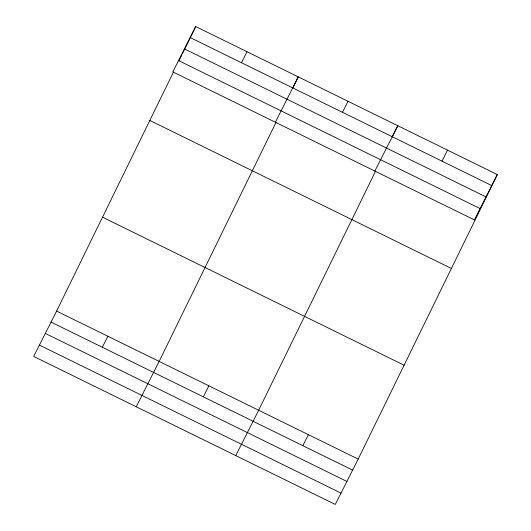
<?xml version="1.0" encoding="UTF-8"?>
<svg xmlns="http://www.w3.org/2000/svg" width="531" height="531" viewBox="0 0 531 531"><rect width="100%" height="100%" fill="white"/><g stroke="black" fill="none" stroke-linecap="round" stroke-linejoin="round"><path stroke-width="0.8" d="M497.308 174.566L474.402 219.907L172.821 71.897L195.727 26.55L497.308 174.566L358.179 459.103L335.273 504.45L33.692 356.434L56.598 311.093L173.498 72.01M178.96 60.833L181.881 54.866M182.604 53.379L195.727 26.55M276.034 122.336L159.141 361.412L136.235 406.759M292.793 88.053L298.263 76.876L275.357 122.223M375.556 171.181L258.657 410.257L235.751 455.605M392.316 136.898L397.785 125.721L374.879 171.068M241.439 62.711L246.995 51.713M102.31 347.254L107.866 336.256M342.468 112.3L348.024 101.295M203.34 396.836L208.902 385.838M441.991 161.145L447.547 150.14M302.862 445.682L308.418 434.683M190.164 37.548L491.752 185.565M184.443 48.885L486.024 196.901M178.542 60.561L480.124 208.577M149.815 120.451L451.396 268.46M102.51 217.192L404.091 365.209M56.598 311.093L358.179 459.103M51.042 322.091L352.624 470.108M45.321 333.422L346.902 481.438M39.42 345.104L341.002 493.113"/></g></svg>
